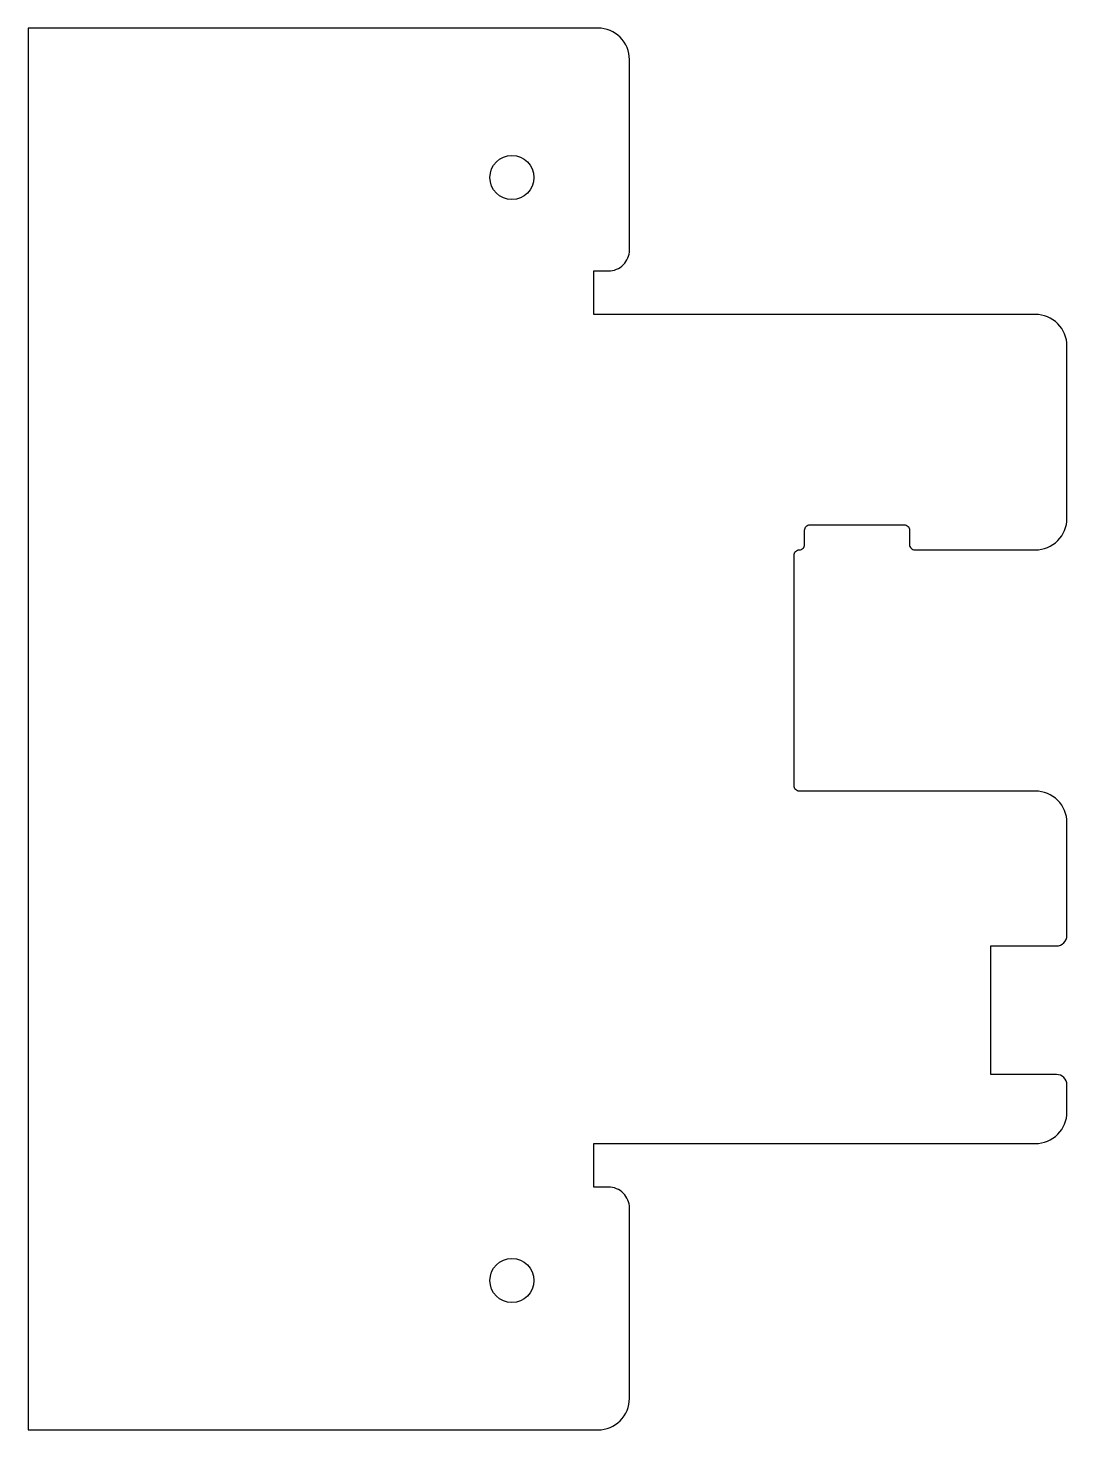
# Model space of a CAD drawing. Header units: millimetres. Extents: x -57 to 42, y -67 to 67.
import ezdxf

# ---------------------------------------------------------------- set-up
doc = ezdxf.new("R2010")
doc.units = ezdxf.units.MM

msp = doc.modelspace()

# ---------------------------------------------------------------- linework, layer by layer
msp.add_lwpolyline([(-57.5, 66.79), (-57.5, -66.79), (-3.19, -66.79, 0.414214), (-0.19, -63.79), (-0.19, -45.65, 0.414214), (-2.19, -43.65), (-3.59, -43.65), (-3.59, -39.5), (38.5, -39.5, 0.414214), (41.5, -36.5), (41.5, -33.92, 0.414214), (40.5, -32.92), (34.25, -32.92), (34.25, -20.67), (40.5, -20.67, 0.414214), (41.5, -19.67), (41.5, -8.92, 0.414214), (38.5, -5.92), (16, -5.92, -0.414214), (15.5, -5.42), (15.5, 16.57, -0.414214), (16, 17.07, 0.414214), (16.5, 17.57), (16.5, 18.95, -0.414214), (17, 19.45), (26, 19.45, -0.414214), (26.5, 18.95), (26.5, 17.57, 0.414214), (27, 17.07), (38.5, 17.07, 0.414214), (41.5, 20.07), (41.5, 36.5, 0.414214), (38.5, 39.5), (-3.59, 39.5), (-3.59, 43.65), (-2.19, 43.65, 0.414214), (-0.19, 45.65), (-0.19, 63.79, 0.414214), (-3.19, 66.79)], format="xyb", close=True)
for centre in [(-11.39, 52.55), (-11.39, -52.55)]:
    msp.add_circle(centre, 2.1)

doc.saveas('drawing.dxf')
